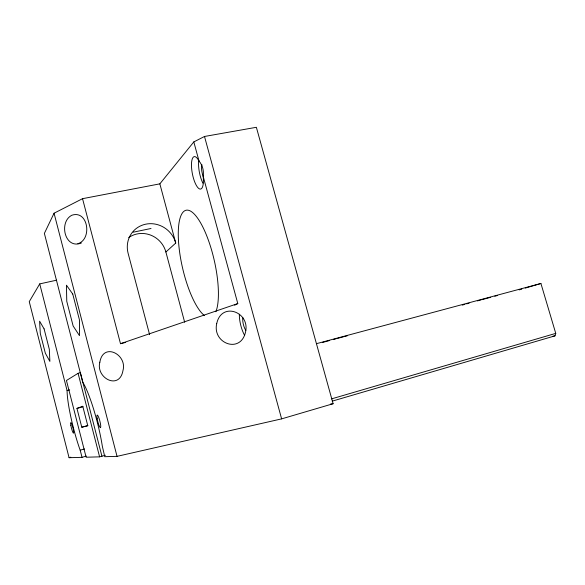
<?xml version="1.0" encoding="UTF-8"?>
<svg xmlns="http://www.w3.org/2000/svg" width="585" height="585" viewBox="0 0 585 585"><rect width="100%" height="100%" fill="white"/><g stroke="black" fill="none" stroke-linecap="round" stroke-linejoin="round"><path stroke-width="0.88" d="M203.149 176.246C204.077 170.835 202.549 165.058 198.915 160.948A16.534 5.148 78.9 0 0 191.492 163.932A16.534 5.148 78.9 0 0 197.971 187.741A16.534 5.148 78.9 0 0 203.207 176.743L203.149 176.246L237.795 303.571L234.643 305.216M332.236 401.142L555.026 335.834L555.75 333.377L540.92 283.484L316.485 343.673M54.054 213.218L44.372 233.393L82.726 382.159A46.654 7.261 75.5 0 1 102.324 446.209L104.752 456.702L117.037 456.351L281.619 418.875L333.106 403.723L256.369 127.296L204.501 136.473L193.81 141.921L159.851 183.851L82.543 198.681L54.054 213.218L117.037 456.351M56.643 280.171L39.729 283.893L29.25 301.655L69.067 457.704L82.024 457.338L86.324 456.11M184.67 322.262L165.884 252.003L175.741 243.067L159.851 183.851M101.936 456.256L80.372 372.63L78.076 373.318L66.441 380.491L86.127 457.221L99.596 456.848L105.417 455.254M76.949 408.403L82.763 406.231L87.801 425.8L81.776 427.211L76.949 408.403L82.982 406.78M77.827 243.718C92.386 239.47 88.269 209.803 71.94 215.207C58.398 221.89 64.818 249.883 81.395 242.972M82.543 198.681L120.495 343.695L237.795 303.571M519.166 289.875L521.776 289.114M525.257 288.091L540.92 283.484M331.476 398.897L555.75 333.377M69.067 457.704L70.807 457.207M39.729 283.893L67.078 390.561A43.451 6.296 75.6 0 0 79.501 448.293L80.189 450.172L84.489 448.951M462.274 305.099L464.885 304.368M466.633 303.878L469.119 303.191M81.776 427.211L87.808 425.544M477.382 300.909L480.673 300.003M481.492 299.776L490.72 297.297M67.078 390.561L69.681 389.881M494.808 296.215L497.316 295.564M120.495 343.695L125.709 342.4M133.175 232.201L151.025 228.486M552.372 336.375L555.026 335.834M330.437 404.111L333.106 403.723M204.501 136.473L281.619 418.875M193.81 141.921L199.09 161.314M149.584 334.583L128.115 253.327A25.25 23.963 43 0 1 145.541 224.216A25.25 23.963 43 0 1 175.741 243.067M78.076 373.318L99.596 456.848M80.189 450.172L82.024 457.338M322.32 342.525A30.164 0.38 -15.3 0 1 329.289 340.616M333.545 339.461A30.164 0.38 -15.3 0 1 336.017 338.795M337.691 338.349A30.164 0.38 -15.3 0 1 343.461 336.814M344.441 336.558A30.164 0.38 -15.3 0 1 347.168 335.848M245.773 330.342A8.27 2.713 75.8 0 1 242.892 317.648M244.662 335.461A16.797 5.514 75.8 0 1 239.367 314.24M128.737 237.547A24.204 23.078 41.8 0 1 165.884 252.003M202.915 183.163A16.49 5.25 79 0 1 198.746 160.495M202.988 175.756A8.241 2.625 79 0 1 201.913 164.656M204.494 315.651A55.056 16.3 77.1 0 1 178.286 235.799A55.056 16.3 77.1 0 1 202.958 227.287A55.056 16.3 77.1 0 1 215.887 311.725M99.852 362.188C95.53 378.027 119.486 390.663 122.982 370.502C127.457 354.503 103.209 341.837 99.852 362.188M216.713 323.607C212.15 343.41 240.589 354.203 245.539 332.031C250.307 312.024 221.503 301.195 216.713 323.607M72.745 294.043L66.441 285.18L66.763 301.312L73.14 325.999L79.487 335.644L79.428 319.841L72.745 294.043M44.087 328.872L39.597 321.172L40.299 333.472L45.352 353.245L49.879 361.42L49.323 349.347L44.087 328.872M97.103 418.363A6.53 1.075 75.5 0 0 100.452 427.657A6.53 1.075 75.5 0 0 98.931 417.99A6.53 1.075 75.5 0 0 97.103 418.363M70.843 425.353A5.462 0.753 75.6 0 0 73.513 433.163A5.462 0.753 75.6 0 0 72.123 425.09A5.462 0.753 75.6 0 0 70.843 425.353"/></g></svg>
